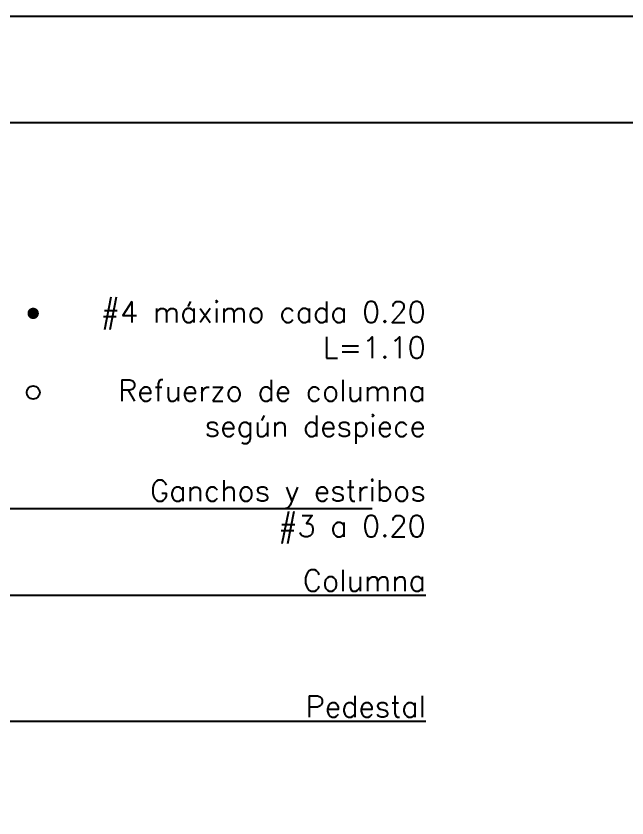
# Model space of a CAD drawing. Header units: millimetres. Extents: x 0 to 197, y -27 to 41.
# Drawn here: x 73.221 to 74.372, y -23.386 to -21.877 of the extents above; entities that cross this region are included whole.
import ezdxf
from ezdxf import colors
from ezdxf.entities.mleader import LeaderData, LeaderLine
from ezdxf.math import Vec2, Vec3

# ---------------------------------------------------------------- set-up
doc = ezdxf.new("R2010")
doc.units = ezdxf.units.MM
doc.header["$LTSCALE"] = 0.01
for name, color, linetype in [('FC_COTAS @ 100', 1, 'Continuous'), ('FC_COTAS @ 20', 1, 'Continuous'), ('FC_R-80 @ 20', 11, 'Continuous'), ('FC_REFUERZO 2', 1, 'Continuous')]:
    doc.layers.add(name, color=color, linetype=linetype)
doc.layers.add('FC_HOJA', color=230, linetype='Continuous', plot=False)
doc.styles.add('FC_TEXT1', font='romans.shx')
doc.dimstyles.new('FC_COTAS$7', dxfattribs={"dimtxt": 0.002, "dimasz": 0.002, "dimexe": 0, "dimexo": 0, "dimgap": 0.000375, "dimtad": 2, "dimtih": 1, "dimtoh": 1, "dimzin": 0, "dimdsep": 46, "dimtxsty": 'FC_TEXT1', "dimblk": 'DOT', "dimcen": 0.09, "dimclrd": 256, "dimclre": 256, "dimclrt": 11, "dimadec": 0, "dimazin": 0, "dimtfac": 1, "dimtix": 1, "dimtmove": 2, "dimatfit": 3, "dimfxl": 1.002, "dimtolj": 1, "dimtzin": 0, "dimlwd": -1, "dimarcsym": 0})

# ---------------------------------------------------------------- blocks, each defined once
blk = doc.blocks.new('_Dot')
at = {"color": 0, "linetype": 'ByBlock', "lineweight": -2}
blk.add_line((-0.5, 0), (-1, 0), dxfattribs=at)
at = {"color": 0, "linetype": 'ByBlock', "const_width": 0.5}
blk.add_lwpolyline([(-0.25, 0, 1), (0.25, 0, 1)], format="xyb", close=True, dxfattribs=at)
blk = doc.blocks.new('FC_B_Convencion de estribos_1')
at = {"layer": 'FC_COTAS @ 100', "ltscale": 0.6}
ml = blk.add_multileader_mtext('Standard', dxfattribs=at)
ml.set_content('Diámetro de barra', color=11, style='FC_TEXT1')
ml.set_leader_properties()
ml.build(insert=Vec2(0, 0))
ml.multileader.update_dxf_attribs({"text_left_attachment_type": 6, "text_right_attachment_type": 6, "dogleg_length": 0.008, "arrow_head_size": 0.15, "scale": 100})
ctx = ml.context
ctx.base_point, ctx.scale, ctx.char_height, ctx.arrow_head_size, ctx.landing_gap_size, ctx.plane_origin = Vec3(-0.0199, 3.2168), 100, 0.15, 0.15, 0.1, Vec3(1.1269, 3.7571)
ctx.left_attachment, ctx.right_attachment = 6, 6
notes = []
notes.append((ctx, [(0, (1, 1, 0), (1.6502, 3.2168), (-1, 0), 0.513, [(0, [(2.0334, 3.2168)], 0, [])])]))
ctx.mtext.insert, ctx.mtext.width, ctx.mtext.line_spacing_style, ctx.mtext.flow_direction = Vec3(0.0801, 3.3968), 1.306762, 2, 5
for ctx, leaders in notes:
    for number, flags, end, landing, length, lines in leaders:
        leader = LeaderData()
        leader.index, (leader.has_last_leader_line, leader.has_dogleg_vector, leader.attachment_direction) = number, flags
        leader.last_leader_point, leader.dogleg_vector, leader.dogleg_length = Vec3(end), Vec3(landing), length
        for number, points, colour, breaks in lines:
            line = LeaderLine()
            line.index, line.vertices, line.color, line.breaks = number, Vec3.list(points), colors.encode_raw_color(colour), breaks
            leader.lines.append(line)
        ctx.leaders.append(leader)

msp = doc.modelspace()

# ---------------------------------------------------------------- linework, layer by layer
at = {"layer": 'FC_HOJA', "ltscale": 0.6}
msp.add_lwpolyline([(65.6633, -21.8766), (74.9303, -21.8766), (74.9303, -26.2571), (65.6633, -26.2571)], close=True, dxfattribs=at)
msp.add_lwpolyline([(65.6633, -22.0766), (74.9303, -22.0766)], dxfattribs=at)
at = {"layer": 'FC_REFUERZO 2', "ltscale": 1.5, "const_width": 0.0107}
msp.add_lwpolyline([(73.2587, -22.4361, -1), (73.248, -22.4361, -1)], format="xyb", close=True, dxfattribs=at)
at = {"layer": 'FC_REFUERZO 2'}
msp.add_circle((73.2534, -22.585), 0.0123, dxfattribs=at)

# ---------------------------------------------------------------- block references
msp.add_blockref('FC_B_Convencion de estribos_1', (37.6442, -26.3039))

# ---------------------------------------------------------------- texts
at = {"layer": 'FC_COTAS @ 20', "color": 11, "char_height": 0.04, "attachment_point": 9, "style": 'FC_TEXT1'}
for s, insert in [('Columna', (73.9928, -22.9588)), ('Pedestal', (73.9928, -23.1959))]:
    msp.add_mtext(s, dxfattribs=dict(at, insert=insert))
at = {"layer": 'FC_R-80 @ 20', "color": 11, "char_height": 0.04, "attachment_point": 9, "style": 'FC_TEXT1'}
for s, insert in [('#4 máximo cada 0.20\\PL=1.10', (73.9928, -22.5202)), ('Refuerzo de columna\\P según despiece', (73.9928, -22.6814))]:
    msp.add_mtext(s, dxfattribs=dict(at, insert=insert))

# ---------------------------------------------------------------- leaders
at = {"layer": 'FC_COTAS @ 20', "annotation_type": 0, "has_hookline": 1, "hookline_direction": 0}
for points, text_width in [([(73.101, -22.9663), (73.7415, -22.9663)], 0.2438), ([(72.9704, -23.1193), (72.9704, -23.2034), (73.7491, -23.2034)], 0.2362)]:
    msp.add_leader(points, dimstyle='FC_COTAS$7', override={"dimscale": 20, "dimgap": 0.000375, "dimtad": 1}, dxfattribs=dict(at, text_width=text_width))
at = {"layer": 'FC_COTAS @ 20'}
ml = msp.add_multileader_mtext('Standard', dxfattribs=at)
ml.set_content('Ganchos y estribos\\P#3 a 0.20', color=11, style='FC_TEXT1')
ml.set_leader_properties()
ml.build(insert=Vec2(0, 0))
ml.multileader.update_dxf_attribs({"text_left_attachment_type": 6, "text_right_attachment_type": 6, "dogleg_length": 0.008, "arrow_head_size": 0.04, "scale": 20})
ctx = ml.context
ctx.base_point, ctx.scale, ctx.char_height, ctx.arrow_head_size, ctx.landing_gap_size, ctx.plane_origin = Vec3(73.388, -22.803), 20, 0.04, 0.04, 0.02, Vec3(73.0175, -22.803)
ctx.left_attachment, ctx.right_attachment, ctx.text_align_type = 6, 6, 2
notes = []
notes.append((ctx, [(0, (1, 1, 0), (73.3537, -22.803), (1, 0), 0.0343, [(7, [(73.151, -22.803), (72.8304, -22.803), (72.728, -22.803), (72.5353, -22.803), (73.0231, -22.803), (72.433, -22.803), (72.2363, -22.803), (72.1379, -22.803)], 0, [])])]))
ctx.mtext.insert, ctx.mtext.alignment, ctx.mtext.line_spacing_style, ctx.mtext.flow_direction = Vec3(73.9928, -22.7497), 3, 2, 5
for ctx, leaders in notes:
    for number, flags, end, landing, length, lines in leaders:
        leader = LeaderData()
        leader.index, (leader.has_last_leader_line, leader.has_dogleg_vector, leader.attachment_direction) = number, flags
        leader.last_leader_point, leader.dogleg_vector, leader.dogleg_length = Vec3(end), Vec3(landing), length
        for number, points, colour, breaks in lines:
            line = LeaderLine()
            line.index, line.vertices, line.color, line.breaks = number, Vec3.list(points), colors.encode_raw_color(colour), breaks
            leader.lines.append(line)
        ctx.leaders.append(leader)

doc.saveas('drawing.dxf')
